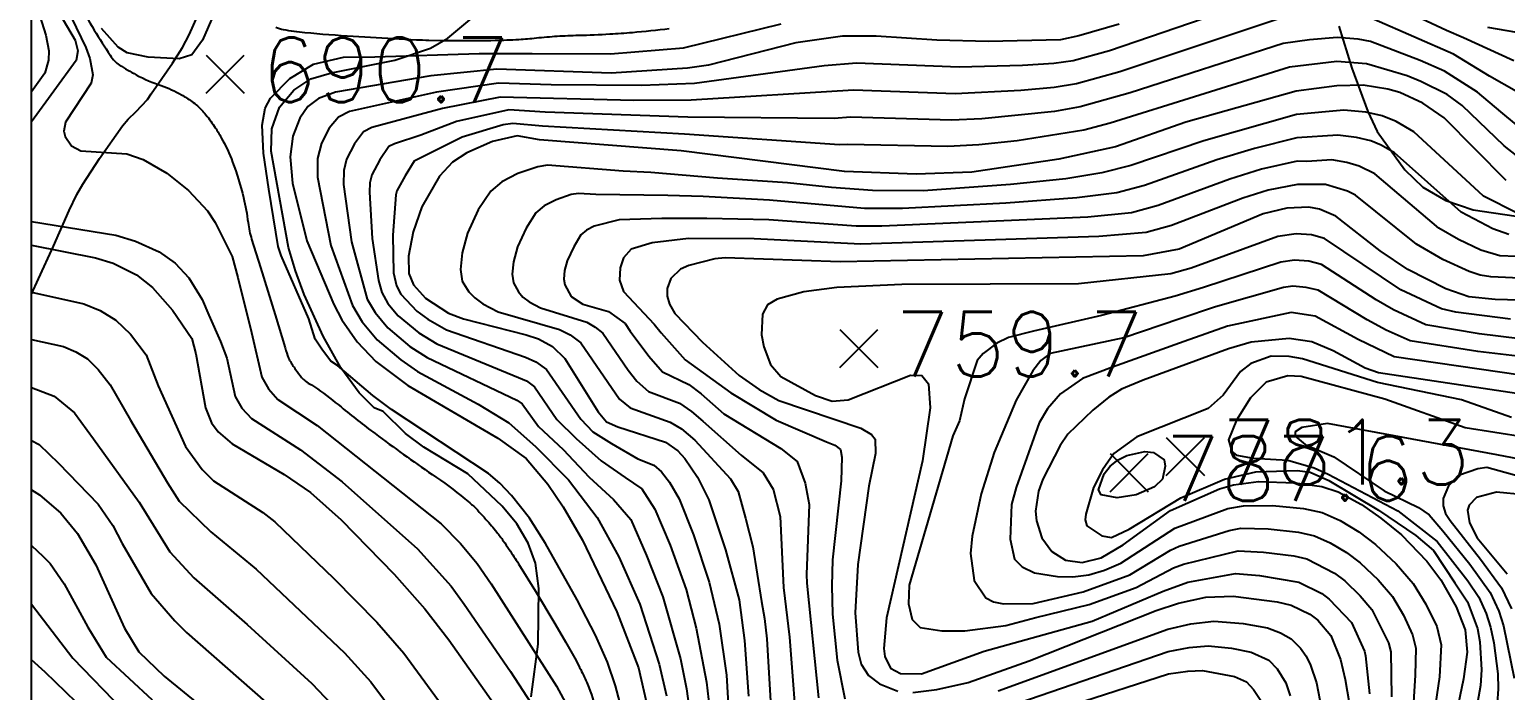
# Model space of a CAD drawing. Extents: x 197794 to 200030, y 561152 to 563931.
# Drawn here: x 197793.8 to 197999.3, y 562161.7 to 562253.7 of the extents above; entities that cross this region are included whole.
import ezdxf

# ---------------------------------------------------------------- set-up
doc = ezdxf.new("R2010")
doc.units = 0
for name, color, linetype in [('F0017111', 30, 'CONTINUOUS'), ('F0017114', 7, 'CONTINUOUS'), ('F0027132', 7, 'CONTINUOUS'), ('F0027217', 7, 'CONTINUOUS'), ('G0037213', 32, 'CONTINUOUS'), ('H0017334', 7, 'CONTINUOUS')]:
    doc.layers.add(name, color=color, linetype=linetype)
doc.styles.add('NGSW', font='romans.shx', dxfattribs={"bigfont": 'ngsw.shx'})

# ---------------------------------------------------------------- blocks, each defined once
blk = doc.blocks.new('F0027217')
at = {"layer": 'F0027217'}
for p, q in [((-2.652, 2.652), (2.652, -2.652)), ((-2.652, -2.652), (2.652, 2.652))]:
    blk.add_line(p, q, dxfattribs=at)

msp = doc.modelspace()

# ---------------------------------------------------------------- linework, layer by layer
at = {"layer": 'F0017111', "flags": 128}
for points, elevation in [([(197794.087, 562265.072), (197795.18, 562261.25), (197796.22, 562258.94), (197800.15, 562252.21), (197800.5, 562250.72), (197800.3, 562249.4), (197794.08, 562240.84)], 680), ([(197820.24, 562257.63), (197817.89, 562252.23), (197816.39, 562250.18), (197814.62, 562249.64), (197810.3, 562249.87), (197807.38, 562250.46), (197806.11, 562251.26), (197803.79, 562253.84)], 695), ([(197966.58, 562258.43), (197944.15, 562250.72), (197939.11, 562249.34), (197936.43, 562248.98), (197932.07, 562248.69), (197923.21, 562248.46), (197908.92, 562249.02), (197904.44, 562248.65), (197886.4, 562246.2), (197879.01, 562245.91), (197866.42, 562246), (197859.08, 562246.24), (197850.46, 562244.97), (197838.33, 562242.31), (197836.8, 562241.5), (197835.51, 562239.97), (197834.44, 562237.9), (197833.9, 562235.75), (197833.88, 562233.14), (197835.74, 562223.65), (197838.75, 562215.28), (197840.13, 562213.02), (197842.18, 562210.52), (197845.49, 562207.72), (197847.81, 562206.1), (197856.26, 562201.57), (197860.54, 562198.93), (197864.24, 562195.68), (197868.85, 562191), (197872.85, 562185.79), (197875.83, 562180.29), (197878.77, 562173.69), (197881.44, 562165.35), (197882.48, 562160.93)], 705), ([(198000.47, 562249.36), (197993.47, 562252.56), (197991.1, 562253.57), (197979.96, 562258.82)], 705), ([(197799.64, 562255.31), (197801.62, 562251.22), (197802.19, 562249.65), (197802.6, 562247.4), (197802.37, 562246.25), (197798.78, 562240.82), (197798.58, 562239.56), (197798.75, 562238.81), (197799.62, 562237.53), (197800.94, 562236.8), (197807.34, 562236.38), (197809.62, 562235.62), (197812.89, 562233.72), (197815.93, 562231.29), (197818.56, 562228.47), (197819.65, 562226.86), (197822.01, 562222.11), (197822.8, 562219.18), (197824.68, 562211.51), (197826.13, 562205.3), (197827.08, 562203.69), (197828.38, 562202.21), (197833.83, 562198.6), (197851.12, 562184.89), (197853.8, 562182.16), (197856.12, 562179.37), (197858.08, 562176.53), (197867.18, 562162.31), (197868.69, 562159.48)], 685), ([(197967.47, 562255.1), (197945.59, 562247.81), (197939.59, 562246.13), (197936.47, 562245.65), (197931.81, 562245.2), (197922.69, 562244.77), (197908.51, 562245.25), (197885.93, 562243.85), (197877.92, 562243.83), (197859.3, 562244.31), (197851.27, 562242.7), (197841.46, 562240.06), (197840.31, 562239.45), (197839.05, 562237.77), (197837.94, 562235.68), (197837.54, 562234.06), (197837.52, 562232.11), (197838.62, 562224.13), (197840.79, 562216.19), (197841.91, 562214.3), (197843.66, 562212.2), (197846.75, 562209.6), (197849.15, 562208.04), (197861.65, 562202.13), (197862.39, 562201.58), (197864.65, 562198.44), (197868.09, 562195.23), (197871.72, 562191.38), (197875.12, 562188.28), (197877.5, 562185.51), (197879.71, 562180.49), (197881.99, 562174.72), (197884.41, 562166.11), (197885.26, 562161.9), (197885.98, 562156.86)], 710), ([(198000.82, 562245.07), (197997.08, 562247.21), (197992.04, 562250.28), (197981.03, 562255.09)], 710), ([(197877.62, 562153.96), (197875.4, 562162.33), (197874.27, 562165.65), (197872.61, 562169.39), (197870.06, 562174.33), (197865.65, 562182.14), (197863.39, 562185.68), (197860.89, 562188.85), (197859.27, 562190.57), (197857.68, 562191.89), (197844.19, 562200.81), (197841.61, 562202.77), (197836.66, 562206.94), (197835.74, 562207.54), (197834.59, 562209.06), (197833.56, 562210.62), (197832.7, 562213.41), (197828.83, 562222.25), (197828.4, 562223.48), (197827.11, 562231.48), (197826.37, 562236.5), (197826.18, 562240.41), (197826.61, 562242.78), (197827.36, 562244.15), (197830.02, 562246.9), (197833.34, 562248.89), (197837.51, 562249.87), (197841.87, 562249.9), (197856.39, 562250.38), (197863.78, 562250.39), (197874.7, 562250.34), (197884.87, 562251.17), (197898.45, 562254.5)], 695), ([(198000.85, 562240.45), (197998.67, 562242.23), (197995.42, 562245), (197990.83, 562247.9), (197987.43, 562249.37), (197980.5, 562252.02), (197978.8, 562252.36), (197975.85, 562252.6), (197972, 562252.29), (197968.36, 562251.77), (197947.03, 562244.9), (197940.08, 562242.92), (197936.5, 562242.31), (197926.39, 562241.26), (197922.17, 562241.09), (197908.09, 562241.49), (197905.85, 562241.3), (197885.45, 562241.51), (197865.61, 562242.18), (197860.52, 562242.51), (197853.24, 562240.89), (197848.28, 562239.01), (197844.6, 562237.81), (197843.83, 562237.4), (197842.58, 562235.57), (197841.43, 562233.46), (197841.17, 562232.38), (197841.15, 562231.08), (197841.51, 562224.61), (197842.4, 562218.75), (197842.83, 562217.11), (197843.69, 562215.58), (197845.13, 562213.87), (197848.01, 562211.49), (197850.49, 562209.97), (197861.87, 562205.28), (197862.97, 562204.79), (197864.08, 562203.97), (197867.23, 562199.43), (197869.91, 562196.75), (197873.38, 562193.64), (197876.72, 562191.33), (197879.04, 562189.76), (197880.87, 562186.94), (197882.98, 562181.92), (197885.21, 562175.74), (197886.61, 562170.39), (197888.05, 562162.86), (197888.59, 562158.03)], 715), ([(198000.83, 562236.17), (197999.11, 562237.53), (197993.25, 562243.13), (197991.19, 562244.67), (197987.53, 562246.48), (197985.59, 562247.27), (197979.97, 562248.94), (197975.83, 562249.24), (197969.25, 562248.45), (197944.26, 562240.66), (197940.57, 562239.71), (197931.3, 562238.22), (197925.96, 562237.64), (197921.65, 562237.4), (197907.68, 562237.72), (197906.56, 562237.63), (197884.98, 562239.16), (197865.2, 562240.26), (197861.08, 562240.63), (197859.73, 562240.44), (197854.05, 562238.74), (197847.34, 562235.36), (197846.11, 562233.36), (197844.93, 562231.24), (197844.8, 562230.7), (197844.39, 562225.09), (197844.49, 562219.85), (197844.87, 562218.03), (197845.47, 562216.86), (197847.73, 562214.49), (197849.26, 562213.37), (197851.83, 562211.91), (197862.83, 562208.11), (197864.3, 562207.45), (197865.77, 562206.36), (197870.57, 562199.46), (197872.22, 562197.7), (197874.81, 562196.06), (197878.48, 562193.92), (197880.71, 562193.06), (197881.79, 562192.14), (197882.89, 562190.67), (197884.23, 562188.38), (197886.25, 562183.34), (197888.43, 562176.77), (197889.8, 562170.94), (197890.83, 562163.82), (197891.88, 562146.14)], 720), ([(198001.01, 562228.11), (197996.26, 562230.49), (197986.55, 562239.48), (197984.08, 562240.88), (197982.14, 562241.68), (197979.87, 562242.18), (197976.8, 562242.46), (197970.19, 562241.88), (197957.3, 562238.23), (197947.14, 562234.79), (197943.12, 562233.74), (197938.1, 562232.94), (197930.39, 562232.14), (197918.23, 562231.24), (197911.15, 562231.29), (197905.47, 562231.7), (197899.31, 562232.36), (197889.56, 562233.01), (197880.29, 562233.8), (197876.47, 562234.01), (197865.92, 562234.8), (197864.58, 562234.61), (197861.77, 562233.67), (197859.56, 562232.52), (197858.04, 562231.22), (197856.28, 562228.6), (197854.76, 562225.36), (197854.02, 562222.62), (197853.78, 562220.29), (197854.05, 562218.69), (197854.98, 562217.2), (197855.8, 562216.35), (197856.93, 562215.52), (197859.06, 562214.39), (197867.58, 562211.96), (197869.08, 562211.18), (197870.55, 562210.09), (197875.96, 562202.26), (197877.44, 562201.03), (197883, 562199.03), (197884.56, 562198.1), (197886.44, 562196.52), (197891.38, 562191.14), (197892.44, 562189.4), (197893.5, 562185.7), (197894.48, 562181.7), (197895.71, 562174.08), (197896.14, 562171.7), (197896.47, 562168.88), (197897.5, 562150.74)], 730), ([(197999.76, 562225.16), (197997.53, 562225.96), (197993.14, 562228.27), (197983.83, 562236.54), (197981.98, 562237.59), (197980.53, 562238.19), (197978.54, 562238.69), (197975.95, 562239.02), (197970.24, 562238.63), (197964.37, 562237.16), (197959.1, 562235.56), (197949.03, 562232.01), (197945.17, 562230.97), (197939.62, 562230.26), (197929.73, 562229.55), (197915.34, 562228.78), (197910.03, 562228.81), (197896.83, 562229.95), (197887.59, 562230.44), (197882.68, 562230.59), (197872.63, 562230.73), (197870.21, 562230.86), (197869.2, 562230.72), (197867.1, 562230.01), (197865.44, 562229.15), (197864.3, 562228.17), (197862.92, 562226.04), (197861.72, 562223.44), (197861.16, 562221.38), (197860.98, 562219.63), (197861.18, 562218.43), (197861.88, 562217.18), (197862.5, 562216.45), (197863.35, 562215.79), (197864.94, 562214.94), (197871.37, 562212.97), (197872.53, 562212.25), (197873.64, 562211.44), (197877.14, 562206.27), (197878.37, 562204.74), (197879.96, 562203.32), (197884.28, 562201.67), (197885.94, 562200.54), (197887.54, 562199.19), (197892.9, 562194.46), (197895.92, 562191.97), (197897.35, 562189.7), (197898.33, 562185.93), (197898.76, 562176.03), (197899.59, 562169.1), (197900.78, 562154)], 735), ([(198007.61, 562221.82), (197998.51, 562222.21), (197995.88, 562222.99), (197992.77, 562224.46), (197990.02, 562226.05), (197981.12, 562233.6), (197978.91, 562234.69), (197977.21, 562235.19), (197975.11, 562235.57), (197971.66, 562235.34), (197970.3, 562235.39), (197965.31, 562234.26), (197960.9, 562232.89), (197950.92, 562229.22), (197947.23, 562228.2), (197941.15, 562227.58), (197912.45, 562226.31), (197908.91, 562226.33), (197896.74, 562227.2), (197888.12, 562227.42), (197881.85, 562227.42), (197875.89, 562227.2), (197872.42, 562226.35), (197871.32, 562225.78), (197870.56, 562225.13), (197869.56, 562223.47), (197868.67, 562221.51), (197868.3, 562220.14), (197868.18, 562218.97), (197868.32, 562218.17), (197869.2, 562216.54), (197870.82, 562215.49), (197874.4, 562214.44), (197876.73, 562212.78), (197877.44, 562211.73), (197880.04, 562208.23), (197881.93, 562206.04), (197885.57, 562204.31), (197887.31, 562202.98), (197890.48, 562200.2), (197898.41, 562195.37), (197900.68, 562193.56), (197901.81, 562190.53), (197902.34, 562187.59), (197901.99, 562177.85), (197902.02, 562176.64), (197903.63, 562160.67)], 740), ([(198007.38, 562218.81), (197997.27, 562219.26), (197995.78, 562219.53), (197994.24, 562220.03), (197990.56, 562221.71), (197986.9, 562223.83), (197978.4, 562230.65), (197977.3, 562231.2), (197974.26, 562232.12), (197970.35, 562232.15), (197966.26, 562231.36), (197962.71, 562230.22), (197952.81, 562226.43), (197949.29, 562225.44), (197942.67, 562224.89), (197909.56, 562223.84), (197894.7, 562224.56), (197885.55, 562224.63), (197880.49, 562224.02), (197877.55, 562223.12), (197876.49, 562221.91), (197876.04, 562220.55), (197875.96, 562218.81), (197876.49, 562217.23), (197880.75, 562212.69), (197881.73, 562211.48), (197885.1, 562207.7), (197891.43, 562203.13), (197897.73, 562199.31), (197904.74, 562196.3), (197905.9, 562195.86), (197906.69, 562195.26), (197906.91, 562194.19), (197906.79, 562190.86), (197905.6, 562179.87), (197905.48, 562176.25), (197905.59, 562172.31), (197906.23, 562165.91), (197907.33, 562160.52)], 745), ([(197794.077, 562226.981), (197805.83, 562225.07), (197808.55, 562224.26), (197811.84, 562222.74), (197814.06, 562221.2), (197815.98, 562219.14), (197817.81, 562216.13), (197818.76, 562213.95), (197820.36, 562210.26), (197821.25, 562207.95), (197822.42, 562202.64), (197823.33, 562201.01), (197824.7, 562199.54), (197831.53, 562195.18), (197837.34, 562190.72), (197847.83, 562181.39), (197852.49, 562176.22), (197854.3, 562173.72), (197860.74, 562164.35), (197865.89, 562156.39)], 680), ([(197999.98, 562213.38), (197992.4, 562214.36), (197990.4, 562214.83), (197984.71, 562217.49), (197974.11, 562224.6), (197972.3, 562225.14), (197970.16, 562225.26), (197967.61, 562224.9), (197955.55, 562220.47), (197952.7, 562219.71), (197939.83, 562218.31), (197915.27, 562218.19), (197906.18, 562217.81), (197901.62, 562217.21), (197897.88, 562216.15), (197896.55, 562215.38), (197895.86, 562214.09), (197895.71, 562211.19), (197896.04, 562209.52), (197896.96, 562207.07), (197898.42, 562205.39), (197903.25, 562202.75), (197905.55, 562201.97), (197907.79, 562202.17), (197916.46, 562205.61), (197918.04, 562205.53), (197918.94, 562204.4), (197919.2, 562201.02), (197918.12, 562193.64), (197913.12, 562171.81), (197912.76, 562167.52), (197912.9, 562166.4), (197913.68, 562164.82), (197915.08, 562164.04), (197918, 562164.03), (197926.71, 562167.18), (197941.74, 562171.36), (197951.66, 562175.54), (197955.08, 562176.77), (197961.73, 562177.97), (197965.03, 562177.69), (197970.53, 562176.78), (197973.75, 562175.17), (197974.75, 562174.42), (197977.84, 562171.16), (197979.67, 562167.16), (197979.82, 562166.53), (197980.35, 562161.21)], 755), ([(198001.28, 562210.63), (197995.65, 562211.34), (197988.2, 562212.6), (197983.7, 562214.68), (197981.28, 562216.07), (197973.66, 562221.01), (197971.91, 562221.47), (197969.92, 562221.61), (197968.01, 562221.34), (197957.24, 562217.79), (197953.32, 562216.58), (197943.05, 562213.89), (197933.58, 562211.73), (197930.1, 562210.82), (197928.5, 562210.02), (197926.58, 562208.62), (197925.76, 562207.62), (197923.96, 562202.27), (197923.28, 562199.25), (197922.36, 562197.14), (197916.29, 562176.35), (197916.2, 562173.74), (197916.68, 562171.57), (197917.82, 562170.47), (197920.81, 562169.99), (197924.03, 562170.01), (197929.73, 562170.72), (197933.89, 562171.83), (197941.32, 562173.67), (197947.88, 562176.05), (197953.06, 562178.76), (197954.47, 562179.27), (197962.09, 562181.12), (197965.63, 562180.94), (197969.83, 562180.42), (197971.62, 562180.01), (197975.47, 562178.04), (197976.91, 562176.95), (197979.07, 562174.86), (197980.71, 562172.96), (197983.02, 562168.31), (197983.32, 562167.05), (197983.43, 562160.81)], 760), ([(198013.61, 562206.75), (197995.47, 562208.86), (197986.01, 562210.37), (197982.7, 562211.86), (197980.03, 562213.31), (197973.22, 562217.42), (197971.53, 562217.8), (197969.68, 562217.96), (197968.4, 562217.78), (197958.93, 562215.1), (197953.95, 562213.44), (197946.15, 562210.8), (197935.9, 562208.6), (197934.61, 562207.61), (197933.5, 562206.21), (197931.18, 562202.09), (197928.09, 562194.8), (197926.28, 562189.07), (197925.05, 562183.18), (197924.79, 562180.76), (197925.3, 562176.98), (197926.96, 562174.61), (197928.03, 562174.02), (197929.41, 562173.75), (197933.52, 562173.81), (197940.52, 562175.42), (197946.99, 562177.77), (197952.65, 562181.23), (197953.86, 562181.77), (197960.82, 562183.96), (197962.45, 562184.27), (197966.24, 562184.2), (197970.5, 562183.73), (197972.71, 562183.24), (197974.88, 562182.25), (197977.18, 562180.9), (197979.06, 562179.48), (197981.58, 562177.08), (197983.58, 562174.77), (197985.08, 562172.2), (197986.37, 562169.45), (197986.82, 562167.56), (197986.73, 562163.84), (197986.02, 562152.48)], 765), ([(197794.074, 562217.158), (197801.36, 562215.54), (197803.64, 562214.61), (197805.83, 562213.26), (197807.83, 562211.29), (197810.02, 562208.44), (197811.68, 562204.08), (197815.52, 562195.65), (197817.82, 562192.45), (197819.42, 562190.86), (197826.27, 562186.48), (197827.94, 562185.16), (197836.16, 562177.29), (197842.17, 562171.2), (197845.92, 562166.9), (197857.82, 562150.6)], 670), ([(198007.45, 562204.71), (197983.82, 562208.13), (197978.78, 562210.54), (197972.78, 562213.82), (197969.44, 562214.32), (197960.61, 562212.42), (197954.57, 562210.29), (197944.6, 562206.68), (197940.39, 562205.13), (197937.36, 562202.97), (197935.52, 562200.9), (197934.37, 562198.96), (197931.17, 562189.95), (197930.53, 562187.59), (197930.32, 562182.74), (197930.95, 562179.99), (197932, 562178.92), (197933.72, 562178.07), (197936.94, 562177.56), (197939.05, 562177.52), (197941.28, 562177.78), (197943.48, 562178.44), (197945.76, 562179.42), (197953.26, 562184.27), (197960.64, 562187.01), (197962.81, 562187.42), (197966.84, 562187.45), (197971.18, 562187.03), (197973.79, 562186.47), (197976.26, 562185.35), (197978.89, 562183.77), (197981.22, 562182.01), (197984.08, 562179.31), (197986.46, 562176.57), (197988.22, 562173.71), (197989.72, 562170.6), (197990.33, 562168.07), (197990.09, 562163.58), (197989.06, 562156.41)], 770), ([(197794.072, 562210.561), (197798.51, 562209.56), (197800.22, 562208.85), (197801.86, 562207.84), (197803.37, 562206.37), (197805.01, 562204.23), (197807.84, 562199.31), (197812.98, 562190.61), (197814.62, 562188.04), (197819.02, 562183.79), (197825.34, 562178.57), (197837.65, 562166.93), (197841.33, 562162.88), (197852.55, 562147.9)], 665), ([(198000.12, 562199.69), (197993.18, 562202.14), (197981.47, 562204.58), (197971.02, 562207.86), (197969.17, 562208.2), (197966.68, 562208.22), (197963.83, 562207.22), (197962.4, 562206.1), (197960, 562202.8), (197957.9, 562200.95), (197947.95, 562196.98), (197944.77, 562194.69), (197943.21, 562192.43), (197941.92, 562189.96), (197940.87, 562186.22), (197940.79, 562185.44), (197941.03, 562184.59), (197943.09, 562183.22), (197944.43, 562183), (197946.89, 562184.17), (197954.11, 562188.51), (197960.17, 562191.1), (197964.53, 562192.13), (197970.28, 562192.3), (197972.12, 562192.09), (197974.71, 562190.94), (197981.62, 562186.8), (197986.81, 562183.25), (197989.26, 562181.19), (197992.27, 562176.69), (197994.03, 562174.01), (197995.39, 562170.33), (197995.75, 562168.46), (197995.98, 562164.58), (197995.81, 562162.39), (197994.94, 562157.37)], 780), ([(198006.09, 562196.3), (197993.69, 562198.25), (197982.51, 562202.23), (197970.86, 562205.42), (197968.98, 562205.5), (197965.97, 562204.62), (197963.79, 562202.45), (197961.84, 562199.31), (197960.72, 562196.59), (197961.2, 562194.95), (197961.87, 562194.47), (197964.17, 562194.03), (197969, 562193.74), (197972.66, 562192.69), (197974.59, 562191.79), (197984.31, 562186.71), (197989.77, 562182.43), (197994.04, 562176.95), (197995.61, 562174.67), (197996.61, 562172.4), (197997.21, 562170.5), (197997.66, 562168.34), (197998.25, 562163.99), (197998.3, 562161.91), (197998.16, 562159.89)], 785), ([(197794.07, 562203.86), (197797.24, 562202.67), (197800.04, 562200.34), (197802.71, 562196.74), (197809.06, 562187.92), (197813.31, 562181), (197816.69, 562177.39), (197824.11, 562170.87), (197833.12, 562162.66), (197836.74, 562158.86)], 660), ([(198006.81, 562192.82), (197998.08, 562194.51), (197974.52, 562198.84), (197970.93, 562198.32), (197970.02, 562197.71), (197970.01, 562197.08), (197971.43, 562195.95), (197975.39, 562194.24), (197982.39, 562189.48), (197987.21, 562187.17), (197988.68, 562186.16), (197990.59, 562183.94), (197994.33, 562179.29), (197997.18, 562175.34), (197998.37, 562172.73), (197999.02, 562170.68), (198000.53, 562163.4)], 790), ([(197794.068, 562196.501), (197795.14, 562195.92), (197797.82, 562193.36), (197803.36, 562187.63), (197805.4, 562184.65), (197806.69, 562182.16), (197810.75, 562175.18), (197814.04, 562171.41), (197815.63, 562169.78), (197828.59, 562158.39)], 655), ([(198002.21, 562191.21), (197996.71, 562192.72), (197995.43, 562192.57), (197992.88, 562191.65), (197991.36, 562190.2), (197990.61, 562188.4), (197990.61, 562187.38), (197990.97, 562186.31), (197991.59, 562185.35), (197995.84, 562179.98), (197998.76, 562176), (198000.14, 562173.06)], 795), ([(197928.65, 562161.64), (197952.28, 562170.22), (197955.48, 562170.97), (197958.68, 562171.33), (197962.79, 562171), (197966.17, 562170.42), (197967.99, 562169.72), (197969.47, 562168.89), (197970.77, 562167.56), (197971.55, 562166.48), (197972.17, 562165.23), (197972.99, 562162.78), (197973.47, 562160.36)], 745), ([(197928.58, 562158.96), (197952.32, 562167.11), (197955.27, 562167.68), (197957.89, 562167.91), (197961.15, 562167.57), (197963.87, 562167.03), (197966.34, 562165.89), (197967.49, 562164.71), (197968.7, 562162.77), (197969.31, 562160.93)], 740), ([(197925.94, 562155.48), (197952.37, 562164), (197955.06, 562164.38), (197957.1, 562164.49), (197961.57, 562163.65), (197963.22, 562162.89), (197964.2, 562161.85), (197965.24, 562160.3)], 735)]:
    msp.add_lwpolyline(points, dxfattribs=dict(at, elevation=elevation))
at = {"layer": 'F0017111', "elevation": 690, "flags": 128}
for points in [[(197800.44, 562257.67, 0.01), (197802.81, 562253.62, 0.01), (197805.01, 562250.13, 0.04), (197805.65, 562249.3, 0.07), (197806.29, 562248.77, 0.02), (197808.65, 562247.4, 0.04), (197812.14, 562245.89, -0.05), (197814.94, 562244.62, -0.02), (197816.38, 562243.7, -0.03), (197817.18, 562243.07, -0.04), (197818.35, 562241.83, -0.03), (197819.66, 562240.03, -0.01), (197820.05, 562239.4, -0.01), (197820.49, 562238.64, -0.04), (197822.06, 562235.26, -0.03), (197823.58, 562230.31, -0.03), (197824.22, 562226.82, 0.04), (197824.71, 562224.51), (197825.94, 562220.57), (197828, 562213.99), (197829.39, 562209.37, 0.01), (197829.85, 562207.96, 0.06), (197830.01, 562207.63, 0.01), (197830.84, 562206.38, 0.02), (197831.68, 562205.26, 0.04), (197832.06, 562204.87, 0.06), (197832.77, 562204.39, -0.04), (197833.9, 562203.68, -0.01), (197837.17, 562201.16, 0.01), (197841.91, 562197.45, 0.01), (197849.87, 562191.76, -0.02), (197854.4, 562188.39, -0.01), (197855.34, 562187.6, -0.01), (197855.73, 562187.25, -0.01), (197856.28, 562186.68, -0.01), (197857.34, 562185.51, -0.01), (197858.84, 562183.74, -0.02), (197859.75, 562182.53, -0.01), (197860.59, 562181.31, -0.01), (197861.87, 562179.33), (197864.22, 562175.54), (197866.95, 562171), (197868.42, 562168.47), (197869.89, 562165.85, -0.01), (197870.54, 562164.59, -0.01), (197871.48, 562162.56, -0.06), (197872.64, 562158.69, 0.05)], [(197882.87, 562253.8, -0.01), (197877.73, 562253.26, -0.01), (197874.6, 562253.04, -0.01), (197870.24, 562252.87, 0.01), (197867.27, 562252.74, 0.01), (197864.36, 562252.49, -0.01), (197861.93, 562252.28, -0.01), (197858.61, 562252.16, -0.01), (197853.93, 562252.12), (197851.47, 562252.14), (197849.38, 562252.18, -0.01), (197847.66, 562252.24), (197838.86, 562252.74, -0.01), (197832.11, 562253.26, -0.02), (197829.15, 562253.67, -0.05), (197828.07, 562253.98, -0.07)]]:
    msp.add_lwpolyline(points, format="xyb", dxfattribs=at)
at = {"layer": 'F0017111', "elevation": 785, "flags": 128}
msp.add_lwpolyline([(197951.54, 562191.09), (197950.41, 562190.04), (197947.86, 562188.91), (197945.24, 562188.49), (197943, 562188.94), (197942.61, 562189.61), (197943.42, 562191.83), (197944.25, 562192.94), (197945.37, 562193.81), (197946.6, 562194.4), (197949.1, 562194.94), (197950.29, 562194.83), (197951.76, 562193.78), (197951.93, 562192.9)], close=True, dxfattribs=at)
at = {"layer": 'F0017111'}
for points, elevation in [([(197794.064, 562181.882), (197795.697, 562180.347), (197796.66, 562179.38), (197798.6, 562176.52), (197801.9, 562170.5), (197804.46, 562166.31), (197810.85, 562160.41)], 645), ([(197794.062, 562173.729), (197799.8, 562166.2), (197806.83, 562158.95)], 640), ([(197803.16, 562157.26), (197795.96, 562164.22), (197794.06, 562165.95)], 635)]:
    msp.add_lwpolyline(points, dxfattribs=dict(at, elevation=elevation))
at = {"layer": 'F0017114', "flags": 128}
for points, elevation in [([(197794.085, 562259.256), (197796.04, 562252.92), (197796.46, 562250.76), (197796.43, 562249.43), (197795.9, 562247.65), (197794.081, 562245.022)], 675), ([(197945.5, 562254.46), (197939.91, 562252.81), (197937.33, 562252.29), (197927.33, 562252.06), (197920.14, 562252.24), (197911.68, 562252.79), (197906.99, 562252.79), (197900.48, 562251.86), (197888.35, 562248.76), (197885.4, 562248.34), (197874.8, 562247.65), (197858.86, 562248.18), (197849.66, 562247.25), (197836.38, 562245), (197834.02, 562244.12), (197832.55, 562242.98), (197831.42, 562241.37), (197830.47, 562238.86), (197830.08, 562236), (197830.4, 562232.33), (197832.4, 562224.27), (197836.14, 562215.44), (197837.27, 562213.28), (197839.42, 562210.21), (197842, 562207.5), (197846.47, 562204.17), (197859, 562196.8), (197862.93, 562193.99), (197865.94, 562190.41), (197868.09, 562187.25), (197870.77, 562182.64), (197875.55, 562172.66), (197878.57, 562164.83), (197880.82, 562155.12)], 700), ([(198000.9, 562253.29), (197996.84, 562254.01)], 700), ([(197999.38, 562232.71), (197990.76, 562241.41), (197987.78, 562243.44), (197984.58, 562244.92), (197982.93, 562245.42), (197979.47, 562245.94), (197975.82, 562245.88), (197970.14, 562245.12), (197954.8, 562240.79), (197945.02, 562237.37), (197937.1, 562235.64), (197924.99, 562233.83), (197917.26, 562233.59), (197907.27, 562233.95), (197884.51, 562236.82), (197864.79, 562238.35), (197861.67, 562238.91), (197858.24, 562238.1), (197854.66, 562236.55), (197852.7, 562235.22), (197850.86, 562233.31), (197848.43, 562229.02), (197847.19, 562225.56), (197846.57, 562222.15), (197846.59, 562219.74), (197847.24, 562218.14), (197848.91, 562216.29), (197852.14, 562214.22), (197854.21, 562213.45), (197862.94, 562211.22), (197864.64, 562210.66), (197866.61, 562209.57), (197868.33, 562207.93), (197872.97, 562200.48), (197874.15, 562199.1), (197875.69, 562198.4), (197882.32, 562196.28), (197884.06, 562195.04), (197885.03, 562193.98), (197886.82, 562191.38), (197888.37, 562188.25), (197890.68, 562181.28), (197892.62, 562174.32), (197893.35, 562168.66), (197893.89, 562160.91)], 725), ([(198008.06, 562215.86), (197997.85, 562216.11), (197994.19, 562216.51), (197990.99, 562217.62), (197985.71, 562220.31), (197981.85, 562222.9), (197975.68, 562227.71), (197973.42, 562228.68), (197971.94, 562228.96), (197968.86, 562228.85), (197965.56, 562228.06), (197953.86, 562223.15), (197948.84, 562222.19), (197906.67, 562221.38), (197890.67, 562221.92), (197889.2, 562221.77), (197885.58, 562220.86), (197884.43, 562220.36), (197883.08, 562219.04), (197882.59, 562217.66), (197882.59, 562216.59), (197882.9, 562215.47), (197883.66, 562214.15), (197887.51, 562210.16), (197892.61, 562205.54), (197895.37, 562203.59), (197898.11, 562202.07), (197909.54, 562198.2), (197911.01, 562197.34), (197911.52, 562196.69), (197911.56, 562194.66), (197910.66, 562190.12), (197909.13, 562179.21), (197908.74, 562172.51), (197909.17, 562167.01), (197909.6, 562165.37), (197910.61, 562163.78), (197912.13, 562162.6), (197914.7, 562161.61)], 750), ([(197794.076, 562223.681), (197802.99, 562221.9), (197805.43, 562221.17), (197808.67, 562219.55), (197810.91, 562217.79), (197813.69, 562214.64), (197816.37, 562210.67), (197816.97, 562208.54), (197818.31, 562201.04), (197819.11, 562198.93), (197820.04, 562197.72), (197821.99, 562196.02), (197829.24, 562191.76), (197832.93, 562189.27), (197837.19, 562185.45), (197844.55, 562177.88), (197848.85, 562173.07), (197852.18, 562168.76), (197863.1, 562153.3)], 675), ([(198008.57, 562201.89), (197981.62, 562205.9), (197979.76, 562206.56), (197975.3, 562208.99), (197972.34, 562210.23), (197969.2, 562210.67), (197963.88, 562210.2), (197960.73, 562209.27), (197948.83, 562204.9), (197945.84, 562203.64), (197944.07, 562202.53), (197941.83, 562200.72), (197938.36, 562197.38), (197937.29, 562195.81), (197934.9, 562191.13), (197934.27, 562189.42), (197933.88, 562186.65), (197933.98, 562185.31), (197934.74, 562182.92), (197936.13, 562181.03), (197938.04, 562179.83), (197940.38, 562179.53), (197942.99, 562180.17), (197946.07, 562181.96), (197952.65, 562186.77), (197959.49, 562189.78), (197961.43, 562190.34), (197964.91, 562190.8), (197969.96, 562190.61), (197973.75, 562190.07), (197976, 562189.34), (197979.27, 562187.58), (197981.94, 562185.7), (197984.81, 562183.37), (197988.37, 562179.68), (197990.29, 562177.08), (197992.45, 562173.35), (197993.69, 562170.14), (197993.97, 562167.03), (197993.45, 562163.32), (197991.92, 562155.94)], 775), ([(197794.067, 562189.612), (197795.17, 562188.91), (197798.15, 562186.36), (197800.46, 562183.56), (197803.01, 562179.2), (197807.02, 562170.36), (197808.99, 562167.08), (197812.55, 562163.68), (197822.14, 562155.85)], 650), ([(198001.88, 562188.91), (197998.06, 562189.31), (197995.28, 562188.57), (197994.24, 562187.51), (197994.03, 562186.79), (197994.28, 562185.02), (197995.37, 562182.95), (197999.53, 562177.92)], 800), ([(197916.76, 562161.4), (197920.11, 562161.84), (197924.48, 562162.79), (197932.97, 562165.84), (197950.67, 562172.82), (197953.79, 562173.85), (197957.58, 562174.69), (197961.37, 562174.82), (197967.5, 562174.05), (197969.45, 562173.55), (197972.04, 562172.3), (197973.15, 562171.49), (197974.96, 562169.36), (197976.31, 562166.02), (197977, 562163.23), (197977.53, 562159.97)], 750)]:
    msp.add_lwpolyline(points, dxfattribs=dict(at, elevation=elevation))
at = {"layer": 'G0037213', "flags": 128}
for points in [[(197794.074, 562216.853), (197795.03, 562219.01), (197797.13, 562223.556), (197799.289, 562228.515), (197800.386, 562230.747), (197801.235, 562232.163), (197803.548, 562235.73), (197806.722, 562240.288), (197807.548, 562241.209), (197808.61, 562242.236), (197810.203, 562243.984), (197810.722, 562244.74), (197813.719, 562249.026), (197815.088, 562251.187), (197816.008, 562252.947), (197817.235, 562255.639)], [(197863.66, 562160.8), (197864.59, 562168.12), (197864.7, 562175.91), (197864.23, 562179.41), (197863.21, 562182.22), (197861.63, 562184.87), (197859.58, 562187.37), (197854.8, 562191.87), (197848.69, 562195.57), (197846.12, 562197.46), (197843.03, 562200.54), (197841.78, 562201.06), (197839.69, 562203.11), (197837.15, 562206.61), (197834.69, 562211.04), (197832.03, 562216.81), (197830.82, 562220.09), (197829.87, 562223.37), (197827.45, 562236.75), (197827.52, 562239.88), (197828.61, 562242.89), (197830.58, 562245.27), (197832.98, 562246.83), (197835.84, 562247.69), (197844.65, 562249.45), (197849.64, 562251.09), (197852.04, 562252.5), (197856.77, 562256.43)], [(197976.09, 562254.17), (197977.9, 562248.33), (197980.15, 562242.27), (197981.42, 562239.49), (197985.28, 562234.19), (197987.78, 562231.78), (197991, 562229.9), (197994.82, 562228.59), (198002.05, 562227.55)]]:
    msp.add_lwpolyline(points, dxfattribs=at)
at = {"layer": 'H0017334', "flags": 128}
msp.add_lwpolyline([(197794.53, 563927.44), (200000, 563927.14), (200000, 561152.39), (197793.79, 561152.69)], close=True, dxfattribs=at)

# ---------------------------------------------------------------- block references
at = {"layer": 'F0027217'}
for p in [(197821.02, 562247.49, 690.68), (197909.27, 562209.31, 759.74), (197954.72, 562194.28, 781.28), (197946.89, 562192.01, 787.57)]:
    msp.add_blockref('F0027217', p, dxfattribs=at)

# ---------------------------------------------------------------- texts
at = {"layer": 'F0027132', "style": 'NGSW'}
for s, p in [('690.7', (197826.02, 562243.59)), ('759.7', (197914.27, 562205.41)), ('781.3', (197959.72, 562190.38)), ('787.6', (197951.89, 562188.11))]:
    msp.add_text(s, height=9, dxfattribs=at).set_placement(p)

doc.saveas('drawing.dxf')
